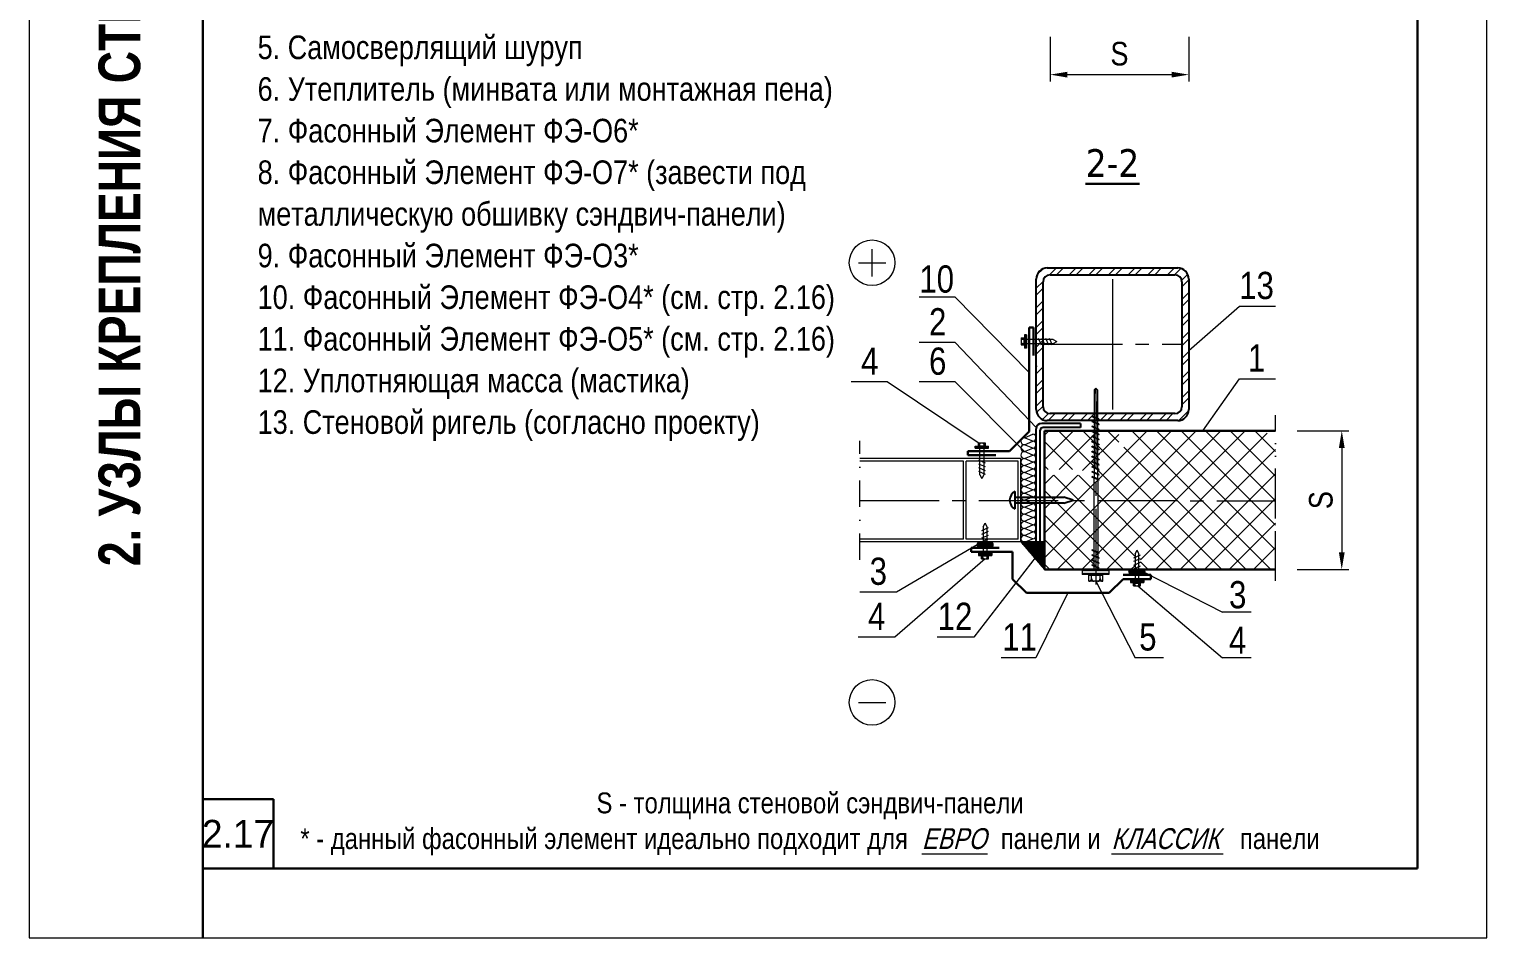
# Model space of a CAD drawing. Extents: x 5821 to 16321, y -13531 to 5774.
# Drawn here: x 12121 to 13171, y 2061 to 2716 of the extents above; entities that cross this region are included whole.
import ezdxf
from ezdxf.enums import TextEntityAlignment as Align

# ---------------------------------------------------------------- set-up
doc = ezdxf.new("R2010")
doc.units = 0
doc.header["$LTSCALE"] = 3
for name, pattern in [('ACAD_ISO13W100', [36, 12, -3, 12, -3, 0, -3, 0, -3]), ('CENTER2', [28.575, 19.05, -3.175, 3.175, -3.175]), ('DASHDOT2', [12.7, 6.35, -3.175, 0, -3.175])]:
    doc.linetypes.add(name, pattern=pattern)
doc.layers.get('0').update_dxf_attribs({"linetype": 'CONTINUOUS', "lineweight": 30})
for name, color, linetype, lineweight in [('Logo', 1, 'CONTINUOUS', 9), ('new_fill', 8, 'CONTINUOUS', 13), ('OKNO', 254, 'CONTINUOUS', 13), ('RAZMER', 7, 'CONTINUOUS', 9), ('Нащельники', 1, 'CONTINUOUS', 30), ('Саморезы', 7, 'CONTINUOUS', 13)]:
    doc.layers.add(name, color=color, linetype=linetype, lineweight=lineweight)
doc.layers.add('Прогон', color=7, linetype='CONTINUOUS')
doc.styles.add('LOGO', font='HATTEN.TTF')
doc.styles.get("Standard").update_dxf_attribs({"font": 'TAHOMA.TTF'})
doc.styles.add('style1', font='ARIALN.TTF')
doc.styles.add('style2', font='impact.TTF')
doc.styles.add('курсив', font='ARIAL.TTF', dxfattribs={"width": 0.8, "oblique": 15})

# ---------------------------------------------------------------- blocks, each defined once
blk = doc.blocks.new('саморез4')
at = {"layer": 'new_fill'}
blk.add_hatch(color=254, dxfattribs=at).paths.add_polyline_path([(-2.4, -9.4), (0, -9.4), (0, 9.8), (-2.4, 9.8)])
at = {"layer": 'Саморезы', "ltscale": 150}
for p, q in [((-7.9, 5), (-3.1, 5)), ((-7.9, -5), (-7.9, 5)), ((-5.9, 3.1), (-3.1, 3.1)), ((-3.8, -5), (-3.8, 5)), ((0, 9.8), (-3.1, 9.8)), ((-3.1, -9.4), (-3.1, 9.8)), ((-2.4, -9.4), (-2.4, 9.8)), ((0, -9.4), (0, 9.8)), ((64.9, 1.5), (0, 1.5)), ((1.3, -2.2), (3.4, 2.7)), ((1.9, -2.2), (4, 2.7)), ((3.7, 2.9), (3.4, 2.7)), ((3.7, 2.9), (4, 2.7)), ((4.9, -2.2), (7, 2.7)), ((5.5, -2.2), (7.6, 2.7)), ((7.3, 2.9), (7, 2.7)), ((7.3, 2.9), (7.6, 2.7)), ((8.6, -2.2), (10.7, 2.7)), ((9.2, -2.2), (11.3, 2.7)), ((11, 2.9), (10.7, 2.7)), ((11, 2.9), (11.3, 2.7)), ((12.2, -2.2), (14.3, 2.7)), ((12.8, -2.2), (14.9, 2.7)), ((14.6, 2.9), (14.3, 2.7)), ((14.6, 2.9), (14.9, 2.7)), ((64.9, -2.2), (67, 2.7)), ((65.6, -2.2), (67.7, 2.7)), ((67.3, 2.9), (67, 2.7)), ((130, 1.3), (67.1, 1.3)), ((67.3, 2.9), (67.7, 2.7)), ((68.6, -2.2), (70.7, 2.7)), ((69.2, -2.2), (71.3, 2.7)), ((71, 2.9), (70.7, 2.7)), ((71, 2.9), (71.3, 2.7)), ((72.2, -2.2), (74.3, 2.7)), ((72.8, -2.2), (74.9, 2.7)), ((74.6, 2.9), (74.3, 2.7)), ((74.6, 2.9), (74.9, 2.7)), ((75.8, -2.2), (77.9, 2.7)), ((76.4, -2.2), (78.5, 2.7)), ((78.2, 2.9), (77.9, 2.7)), ((78.2, 2.9), (78.5, 2.7)), ((79.5, -2.2), (81.5, 2.7)), ((80.1, -2.2), (82.2, 2.7)), ((81.9, 2.9), (81.5, 2.7)), ((81.9, 2.9), (82.2, 2.7)), ((83.1, -2.2), (85.2, 2.7)), ((83.7, -2.2), (85.8, 2.7)), ((85.5, 2.9), (85.2, 2.7)), ((85.5, 2.9), (85.8, 2.7)), ((86.7, -2.2), (88.8, 2.7)), ((87.3, -2.2), (89.4, 2.7)), ((89.1, 2.9), (88.8, 2.7)), ((89.1, 2.9), (89.4, 2.7)), ((90.3, -2.2), (92.4, 2.7)), ((90.9, -2.2), (93, 2.7)), ((92.7, 2.9), (92.4, 2.7)), ((92.7, 2.9), (93, 2.7)), ((94, -2.2), (96.1, 2.7)), ((94.6, -2.2), (96.7, 2.7)), ((96.4, 2.9), (96.1, 2.7)), ((96.4, 2.9), (96.7, 2.7)), ((97.6, -2.2), (99.7, 2.7)), ((98.2, -2.2), (100.3, 2.7)), ((100, 2.9), (99.7, 2.7)), ((100, 2.9), (100.3, 2.7)), ((101.2, -2.2), (103.3, 2.7)), ((101.8, -2.2), (103.9, 2.7)), ((103.6, 2.9), (103.3, 2.7)), ((103.6, 2.9), (103.9, 2.7)), ((104.8, -2.2), (106.9, 2.7)), ((105.5, -2.2), (107.6, 2.7)), ((107.2, 2.9), (106.9, 2.7)), ((107.2, 2.9), (107.6, 2.7)), ((108.5, -2.2), (110.6, 2.7)), ((109.1, -2.2), (111.2, 2.7)), ((110.9, 2.9), (110.6, 2.7)), ((110.9, 2.9), (111.2, 2.7)), ((130, 1.3), (131.2, 0)), ((-7.9, -5), (-3.1, -5)), ((-5.9, -3.1), (-3.1, -3.1)), ((0, -9.4), (-3.1, -9.4)), ((64.9, -1.5), (0, -1.5)), ((64.9, -1.5), (0, -1.5)), ((1.6, -2.4), (1.3, -2.2)), ((1.6, -2.4), (1.9, -2.2)), ((5.2, -2.4), (4.9, -2.2)), ((5.2, -2.4), (5.5, -2.2)), ((8.9, -2.4), (8.6, -2.2)), ((8.9, -2.4), (9.2, -2.2)), ((12.5, -2.4), (12.2, -2.2)), ((12.5, -2.4), (12.8, -2.2)), ((65.3, -2.4), (64.9, -2.2)), ((65.3, -2.4), (65.6, -2.2)), ((130, -1.3), (67.1, -1.3)), ((68.9, -2.4), (68.6, -2.2)), ((68.9, -2.4), (69.2, -2.2)), ((72.5, -2.4), (72.2, -2.2)), ((72.5, -2.4), (72.8, -2.2)), ((76.1, -2.4), (75.8, -2.2)), ((76.1, -2.4), (76.4, -2.2)), ((79.8, -2.4), (79.5, -2.2)), ((79.8, -2.4), (80.1, -2.2)), ((83.4, -2.4), (83.1, -2.2)), ((83.4, -2.4), (83.7, -2.2)), ((87, -2.4), (86.7, -2.2)), ((87, -2.4), (87.3, -2.2)), ((90.6, -2.4), (90.3, -2.2)), ((90.6, -2.4), (90.9, -2.2)), ((94.3, -2.4), (94, -2.2)), ((94.3, -2.4), (94.6, -2.2)), ((97.9, -2.4), (97.6, -2.2)), ((97.9, -2.4), (98.2, -2.2)), ((101.5, -2.4), (101.2, -2.2)), ((101.5, -2.4), (101.8, -2.2)), ((105.1, -2.4), (104.8, -2.2)), ((105.1, -2.4), (105.5, -2.2)), ((108.8, -2.4), (108.5, -2.2)), ((108.8, -2.4), (109.1, -2.2)), ((130, -1.3), (131.2, 0))]:
    blk.add_line(p, q, dxfattribs=at)
at = {"layer": 'Саморезы'}
for p, q in [((67.1, 1.3), (64.9, 1.5)), ((67.1, -1.3), (64.9, -1.5))]:
    blk.add_line(p, q, dxfattribs=at)
at = {"layer": 'Саморезы', "ltscale": 150}
for centre, radius, start, end in [((-5.9, 5.1), 2, 182.373, 269.9653), ((-5.9, 1.1), 2, 90.0347, 177.627), ((80.3, 1057.7), 1058.9, 271.592, 272.7554), ((-5.9, -1.1), 2, 182.373, 269.9653), ((-5.9, -5.1), 2, 90.0347, 177.627)]:
    blk.add_arc(centre, radius, start, end, dxfattribs=at)
blk = doc.blocks.new('truba')
at = {"layer": 'new_fill'}
h = blk.add_hatch(dxfattribs=at)
h.set_pattern_fill('STEEL', color=256, scale=80, style=0)
h.set_pattern_definition([(45, (-7937.103, -7695.11), (-7.071068, 7.071068), []), (45, (-7937.103, -7690.11), (-7.071068, 7.071068), [])])
h.paths.add_polyline_path([(-47, 55, 0.414214), (-55, 47), (-55, -10.8), (-50, -10.8), (-50, 45, -0.414214), (-45, 50), (45, 50, -0.414214), (50, 45), (50, -45, -0.414214), (45, -50), (5.8, -50), (5.8, -55), (47, -55, 0.414214), (55, -47), (55, 47, 0.414214), (47, 55)])
h.paths.add_polyline_path([(-45, -50, -0.414214), (-50, -45), (-50, -15.6), (-55, -15.6), (-55, -47, 0.414214), (-47, -55), (1.6, -55), (1.6, -50)], flags=16)
at = {"layer": 'Прогон'}
for p, q in [((-47, 55), (47, 55)), ((-55, -47), (-55, 47)), ((-50, -45), (-50, 45)), ((-45, 50), (45, 50)), ((50, 45), (50, -45)), ((55, 47), (55, -47)), ((45, -50), (-45, -50)), ((47, -55), (-47, -55))]:
    blk.add_line(p, q, dxfattribs=at)
for centre, radius, start, end in [((-47, 47), 8, 90, 180), ((47, 47), 8, 0, 90), ((-45, 45), 5, 90, 180), ((45, 45), 5, 0, 90), ((-47, -47), 8, 180, 270), ((-45, -45), 5, 180, 270), ((45, -45), 5, 270, 0), ((47, -47), 8, 270, 0)]:
    blk.add_arc(centre, radius, start, end, dxfattribs=at)
blk = doc.blocks.new('саморез1')
at = {"layer": 'new_fill'}
blk.add_hatch(color=254, dxfattribs=at).paths.add_polyline_path([(-1.2, -4.8), (0, -4.8), (0, 4.8), (-1.2, 4.8)])
at = {"layer": 'Саморезы', "ltscale": 150}
for p, q in [((-3.9, 2.6), (-1.5, 2.6)), ((-3.9, 2.6), (-3.9, -2.4)), ((-2.9, 1.7), (-1.5, 1.7)), ((-1.9, 2.6), (-1.9, -2.4)), ((0, 4.8), (-1.5, 4.8)), ((-1.5, 4.8), (-1.5, -4.8)), ((-1.2, 4.8), (-1.2, -4.8)), ((0, 4.8), (0, -4.8)), ((19.2, 1.4), (0, 1.4)), ((8.4, 2.4), (10.5, -2.4)), ((11.1, 2.4), (13.2, -2.4)), ((13.8, 2.4), (15.9, -2.4)), ((16.4, 2.4), (18.5, -2.4)), ((19.2, 1.4), (21.8, 0)), ((19.2, -1.4), (21.8, 0)), ((-3.9, -2.4), (-1.5, -2.4)), ((-2.9, -1.4), (-1.5, -1.4)), ((0, -4.8), (-1.5, -4.8)), ((0, -1.4), (19.2, -1.4))]:
    blk.add_line(p, q, dxfattribs=at)
for centre, start, end in [((-2.9, 2.7), 182.373, 269.9653), ((-2.9, 0.7), 90.0347, 177.627), ((-2.9, -0.4), 182.373, 269.9653), ((-2.9, -2.4), 90.0347, 177.627)]:
    blk.add_arc(centre, 1, start, end, dxfattribs=at)
blk = doc.blocks.new('дюбель')
at = {"layer": 'Прогон', "ltscale": 150}
for p, q in [((0, 41.7), (-2.1, 34.9)), ((-2.1, 0), (-2.1, 34.9)), ((2.1, 34.9), (0, 41.7)), ((2.1, 34.9), (2.1, 0)), ((6.3, 0), (-6.3, 0))]:
    blk.add_line(p, q, dxfattribs=at)
blk.add_arc((0, 2.7), 6.82, 203.6469, 336.3531, dxfattribs=at)

msp = doc.modelspace()

# ---------------------------------------------------------------- hatches: boundary and pattern name
at = {"layer": 'new_fill'}
h = msp.add_hatch(dxfattribs=at)
h.set_pattern_fill('ANSI37', color=256, scale=100, style=0)
h.set_pattern_definition([(45, (8775.492, -858.001), (-8.838835, 8.838835), []), (135, (8775.492, -858.001), (-8.838835, -8.838835), [])])
h.paths.add_polyline_path([(13018.95, 2414.14, 0.4142136), (13006.45, 2426.64), (12910.13, 2426.64), (12910.13, 2414.74), (12905.93, 2414.74), (12905.93, 2426.64), (12852.45, 2426.64), (12852.45, 2398.74), (12878.83, 2398.74), (12881.51, 2396.64), (12878.83, 2394.54), (12852.45, 2394.54), (12852.45, 2326.64), (12917.42, 2326.64), (12917.42, 2336.98), (12921.62, 2336.98), (12921.62, 2326.64), (13018.95, 2326.64)])
h = msp.add_hatch(dxfattribs=at)
h.set_pattern_fill('NET3', color=256, scale=10, style=0)
h.set_pattern_definition([(0, (7725.4922, -823.0011), (0, 1.25), []), (60, (7725.4922, -823.0011), (-1.08253175, 0.625), []), (120, (7725.4922, -823.0011), (-1.08253175, -0.625), [])])
h.paths.add_polyline_path([(12805.8, 2346.64, 0.8822737), (12805.8, 2342.31), (12807.64, 2342.31), (12807.64, 2346.64)])
h.paths.add_polyline_path([(12807.64, 2346.64), (12807.64, 2342.31), (12811.84, 2342.31), (12811.84, 2346.64)])
h.paths.add_polyline_path([(12813.69, 2346.64), (12811.84, 2346.64), (12811.84, 2342.31), (12813.69, 2342.31, 0.8822737)])
h = msp.add_hatch(dxfattribs=at)
h.set_pattern_fill('NET3', color=256, scale=10, style=0)
h.set_pattern_definition([(0, (4483.4723, -4541.3822), (0, 1.25), []), (60, (4483.4723, -4541.3822), (-1.08253175, 0.625), []), (120, (4483.4723, -4541.3822), (-1.08253175, -0.625), [])])
h.paths.add_polyline_path([(12852.45, 2346.6), (12838.75, 2346.6), (12837.96, 2346.27, -0.1300187), (12836.73, 2346.6), (12835.45, 2346.6), (12852.45, 2326.64)])
h = msp.add_hatch(dxfattribs=at)
h.set_pattern_fill('NET3', color=256, scale=10, style=0)
h.set_pattern_definition([(0, (7725.4922, -803.0011), (0, 1.25), []), (60, (7725.4922, -803.0011), (-1.08253175, 0.625), []), (120, (7725.4922, -803.0011), (-1.08253175, -0.625), [])])
h.paths.add_polyline_path([(12917.02, 2326.64), (12915.17, 2326.64, 0.975861), (12915.17, 2322.76), (12917.02, 2322.76)])
h.paths.add_polyline_path([(12917.02, 2322.76), (12921.22, 2322.76), (12921.22, 2326.64), (12917.02, 2326.64)])
h.paths.add_polyline_path([(12921.22, 2322.76), (12923.06, 2322.76, 0.975861), (12923.06, 2326.64), (12921.22, 2326.64)])

# ---------------------------------------------------------------- linework, layer by layer
at = {"color": 1}
for p, q in [((12246.09, 3473.41), (12246.09, 2061.26)), ((13121.09, 3473.41), (13121.09, 2111.26)), ((12246.09, 2161.26), (12297.01, 2161.26)), ((12297.01, 2161.26), (12297.01, 2111.26)), ((12246.09, 2111.26), (13121.09, 2111.26))]:
    msp.add_line(p, q, dxfattribs=at)
for p, q in [((12881.9, 2604.54), (12921, 2604.54)), ((12852.45, 2326.64), (12852.45, 2426.64)), ((13018.95, 2426.64), (12852.45, 2426.64)), ((13018.95, 2326.64), (12852.45, 2326.64))]:
    msp.add_line(p, q)
at = {"layer": 'Logo'}
for p, q in [((12764.07, 2121.69), (12811.31, 2121.69)), ((12900.69, 2121.69), (12981.14, 2121.69))]:
    msp.add_line(p, q, dxfattribs=at)
at = {"layer": 'new_fill'}
for p, q in [((12837.98, 2421.57), (12843.98, 2424.07)), ((12843.98, 2419.07), (12837.98, 2421.57)), ((12837.98, 2416.57), (12843.98, 2419.07)), ((12843.98, 2414.07), (12837.98, 2416.57)), ((12837.98, 2411.57), (12843.98, 2414.07)), ((12843.98, 2409.07), (12837.98, 2411.57)), ((12837.98, 2406.57), (12843.98, 2409.07)), ((12843.98, 2404.07), (12837.98, 2406.57)), ((12837.98, 2401.57), (12843.98, 2404.07)), ((12843.98, 2399.07), (12837.98, 2401.57)), ((12837.98, 2396.57), (12843.98, 2399.07)), ((12843.98, 2394.07), (12837.98, 2396.57)), ((12837.98, 2391.57), (12843.98, 2394.07)), ((12843.98, 2389.07), (12837.98, 2391.57)), ((12837.98, 2386.57), (12843.98, 2389.07)), ((12843.98, 2384.07), (12837.98, 2386.57)), ((12837.98, 2381.57), (12843.98, 2384.07)), ((12843.98, 2379.07), (12837.98, 2381.57)), ((12837.98, 2376.57), (12843.98, 2379.07)), ((12843.98, 2374.07), (12837.98, 2376.57)), ((12837.98, 2371.57), (12843.98, 2374.07)), ((12843.98, 2369.07), (12837.98, 2371.57)), ((12837.98, 2366.57), (12843.98, 2369.07)), ((12843.98, 2364.07), (12837.98, 2366.57)), ((12837.98, 2361.57), (12843.98, 2364.07)), ((12843.96, 2358.77), (12837.96, 2361.27)), ((12837.96, 2356.27), (12843.96, 2358.77)), ((12843.96, 2353.77), (12837.96, 2356.27)), ((12837.96, 2351.27), (12843.96, 2353.77)), ((12852.45, 2346.6), (12835.45, 2346.6)), ((12835.45, 2346.6), (12852.45, 2326.64)), ((12843.96, 2348.77), (12837.96, 2351.27)), ((12837.96, 2346.27), (12843.96, 2348.77))]:
    msp.add_line(p, q, dxfattribs=at)
for centre, start, end in [((12837.98, 2419.07), 90, 180), ((12837.98, 2419.07), 180, 270), ((12837.98, 2414.07), 90, 180), ((12843.98, 2421.57), 270, 90), ((12843.98, 2416.57), 270, 90), ((12837.98, 2414.07), 180, 270), ((12837.98, 2409.07), 90, 180), ((12837.98, 2409.07), 180, 270), ((12837.98, 2404.07), 90, 180), ((12843.98, 2411.57), 270, 90), ((12843.98, 2406.57), 270, 90), ((12837.98, 2404.07), 180, 270), ((12837.98, 2399.07), 90, 180), ((12837.98, 2399.07), 180, 270), ((12837.98, 2394.07), 90, 180), ((12837.98, 2394.07), 180, 270), ((12843.98, 2401.57), 270, 90), ((12843.98, 2396.57), 270, 90), ((12843.98, 2396.57), 270, 0), ((12843.98, 2391.57), 270, 90), ((12837.98, 2389.07), 90, 180), ((12837.98, 2389.07), 180, 270), ((12837.98, 2384.07), 90, 180), ((12837.98, 2384.07), 180, 270), ((12843.98, 2386.57), 270, 90), ((12843.98, 2381.57), 270, 90), ((12837.98, 2379.07), 90, 180), ((12837.98, 2379.07), 180, 270), ((12837.98, 2374.07), 90, 180), ((12837.98, 2374.07), 180, 270), ((12843.98, 2376.57), 270, 90), ((12843.98, 2371.57), 270, 90), ((12837.98, 2369.07), 90, 180), ((12837.98, 2369.07), 180, 270), ((12837.98, 2364.07), 90, 180), ((12837.98, 2364.07), 180, 270), ((12843.98, 2366.57), 270, 90), ((12843.98, 2361.57), 353.1079, 90), ((12837.96, 2358.77), 90, 180), ((12837.96, 2358.77), 180, 270), ((12837.96, 2353.77), 90, 180), ((12837.96, 2353.77), 180, 270), ((12843.96, 2361.27), 270, 0), ((12843.96, 2356.27), 270, 90), ((12843.96, 2351.27), 270, 90), ((12837.96, 2348.77), 90, 180), ((12837.96, 2348.77), 180, 270)]:
    msp.add_arc(centre, 2.5, start, end, dxfattribs=at)
at = {"layer": 'OKNO'}
for p, q in [((12835.45, 2406.6), (12719.38, 2406.6)), ((12794.03, 2404.6), (12719.38, 2404.6)), ((12794.03, 2348.6), (12794.03, 2404.6)), ((12833.45, 2404.6), (12796.03, 2404.6)), ((12796.03, 2348.6), (12796.03, 2404.6)), ((12833.45, 2348.6), (12833.45, 2404.6)), ((12835.45, 2346.6), (12835.45, 2406.6)), ((12794.03, 2348.6), (12719.38, 2348.6)), ((12835.45, 2346.6), (12719.38, 2346.6)), ((12833.45, 2348.6), (12796.03, 2348.6))]:
    msp.add_line(p, q, dxfattribs=at)
at = {"layer": 'RAZMER'}
for p, q in [((12856.45, 2710.46), (12856.45, 2678.21)), ((12956.45, 2710.38), (12956.45, 2678.21)), ((12868.95, 2683.21), (12943.95, 2683.21)), ((12728.24, 2537.84), (12728.24, 2557.54)), ((12718.39, 2547.69), (12738.09, 2547.69)), ((12901.45, 2535.96), (12901.45, 2441.96)), ((12788.18, 2522.79), (12762.15, 2522.79)), ((12841.45, 2468.69), (12788.18, 2522.79)), ((12956.45, 2484.51), (12992.93, 2516.34)), ((12992.93, 2516.34), (13018.95, 2516.34)), ((12788.18, 2490.18), (12762.15, 2490.18)), ((12846.45, 2428.96), (12788.18, 2490.18)), ((12739.25, 2461.8), (12713.22, 2461.8)), ((12804.67, 2417.9), (12739.25, 2461.8)), ((12788.18, 2461.8), (12762.15, 2461.8)), ((12837.98, 2411.57), (12788.18, 2461.8)), ((12966.59, 2426.64), (12992.93, 2464.07)), ((12992.93, 2464.07), (13018.95, 2464.07)), ((13034.54, 2426.64), (13071.59, 2426.64)), ((13066.59, 2414.14), (13066.59, 2339.14)), ((12803.89, 2344.47), (12745.82, 2310.44)), ((12809.62, 2334.37), (12744.67, 2277.96)), ((12846.39, 2336.12), (12801.47, 2277.96)), ((12924.74, 2324.5), (12980.65, 2295.91)), ((13034.54, 2326.64), (13071.59, 2326.64)), ((12745.82, 2310.44), (12719.38, 2310.44)), ((12889.45, 2318.16), (12917.69, 2263.1)), ((12919.6, 2314.82), (12980.65, 2263.1)), ((12869.32, 2309.76), (12846.12, 2263.1)), ((13001.38, 2295.91), (12980.65, 2295.91)), ((12744.67, 2277.96), (12718.23, 2277.96)), ((12801.47, 2277.96), (12775.03, 2277.96)), ((12846.12, 2263.1), (12821.28, 2263.1)), ((12938.12, 2263.1), (12917.69, 2263.1)), ((13001.38, 2263.1), (12980.65, 2263.1)), ((12718.39, 2230.91), (12738.09, 2230.91))]:
    msp.add_line(p, q, dxfattribs=at)
at = {"layer": 'RAZMER', "linetype": 'CENTER2'}
for p, q in [((12851.45, 2488.96), (12951.45, 2488.96)), ((12889.45, 2456.05), (12889.45, 2315.86)), ((12719.38, 2376.48), (13018.95, 2376.19))]:
    msp.add_line(p, q, dxfattribs=at)
at = {"layer": 'RAZMER', "linetype": 'ACAD_ISO13W100'}
msp.add_line((13018.95, 2318.39), (13018.95, 2437.76), dxfattribs=at)
at = {"layer": 'RAZMER', "linetype": 'DASHDOT2'}
msp.add_line((12719.38, 2333.64), (12719.38, 2419.31), dxfattribs=at)
at = {"layer": 'RAZMER'}
msp.add_lwpolyline([(13171.09, 3546.26), (12121.09, 3546.26), (12121.09, 2061.26), (13171.09, 2061.26)], close=True, dxfattribs=at)
for centre in [(12728.24, 2547.69), (12728.24, 2230.91)]:
    msp.add_circle(centre, 16.39, dxfattribs=at)
for centre, radius, start, end in [((12806.07, 2344.47), 2.18, 97.15778, 262.84222), ((12813.42, 2344.47), 2.18, 277.15778, 82.84222), ((12915.22, 2324.7), 1.94, 91.39989, 268.60011), ((12923.02, 2324.7), 1.94, 271.39989, 88.60011)]:
    msp.add_arc(centre, radius, start, end, dxfattribs=at)
for points in [[(12868.95, 2685.29), (12868.95, 2681.12), (12856.45, 2683.21)], [(12943.95, 2685.29), (12943.95, 2681.12), (12956.45, 2683.21)], [(13064.51, 2414.14), (13068.68, 2414.14), (13066.59, 2426.64)], [(13064.51, 2339.14), (13068.68, 2339.14), (13066.59, 2326.64)]]:
    msp.add_solid(points, dxfattribs=at)
at = {"layer": 'Нащельники'}
for p, q in [((12844.45, 2500.96), (12841.45, 2500.96)), ((12841.45, 2500.96), (12841.45, 2426.1)), ((12844.45, 2480.96), (12844.45, 2500.96)), ((12827.31, 2411.96), (12841.45, 2426.1)), ((12797.31, 2408.96), (12797.31, 2411.96)), ((12827.31, 2411.96), (12797.31, 2411.96)), ((12817.31, 2408.96), (12797.31, 2408.96)), ((12819.74, 2342.31), (12799.74, 2342.31)), ((12799.74, 2342.31), (12799.74, 2339.31)), ((12799.74, 2339.31), (12829.52, 2339.31)), ((12829.52, 2339.31), (12829.52, 2319.76)), ((12909.12, 2322.76), (12929.12, 2322.76)), ((12929.12, 2322.76), (12929.12, 2319.76)), ((12839.52, 2309.76), (12829.52, 2319.76)), ((12899.12, 2309.76), (12909.12, 2319.76)), ((12909.12, 2319.76), (12929.12, 2319.76)), ((12839.52, 2309.76), (12899.12, 2309.76))]:
    msp.add_line(p, q, dxfattribs=at)
at = {"layer": 'Прогон'}
for p, q in [((12846.45, 2346.6), (12846.45, 2427.96)), ((12849.45, 2346.6), (12849.45, 2426.96)), ((12878.45, 2431.96), (12850.45, 2431.96)), ((12878.45, 2428.96), (12851.45, 2428.96)), ((12878.45, 2431.96), (12878.45, 2428.96)), ((12846.45, 2346.6), (12849.45, 2346.6))]:
    msp.add_line(p, q, dxfattribs=at)
for centre, radius in [((12850.45, 2427.96), 4), ((12851.45, 2426.96), 2)]:
    msp.add_arc(centre, radius, 90, 180, dxfattribs=at)

# ---------------------------------------------------------------- block references
at = {"layer": 'new_fill'}
msp.add_blockref('truba', (12901.45, 2488.96), dxfattribs=at)
at = {"layer": 'Саморезы'}
msp.add_blockref('саморез1', (12839.45, 2490.96), dxfattribs=at)
for name, p, rotation in [('саморез4', (12889.45, 2326.04), 90), ('дюбель', (12831.45, 2376.6), 270), ('саморез1', (12809.74, 2338.31), 90), ('саморез1', (12919.12, 2318.76), 90)]:
    msp.add_blockref(name, p, dxfattribs=dict(at, rotation=rotation))
at = {"layer": 'Саморезы', "xscale": -1, "rotation": 90}
msp.add_blockref('саморез1', (12807.31, 2413.96), dxfattribs=at)

# ---------------------------------------------------------------- texts
at = {"style": 'style1'}
for s, height, p in [('5. Самосверлящий шуруп', 17, (12285.69, 2694.38)), ('6. Утеплитель (минвата или монтажная пена)', 17, (12285.69, 2664.38)), ('7. Фасонный Элемент ФЭ-О6*', 17, (12285.69, 2634.38)), ('8. Фасонный Элемент ФЭ-О7* (завести под', 17, (12285.69, 2604.38)), ('металлическую обшивку сэндвич-панели)', 17, (12285.69, 2574.38)), ('9. Фасонный Элемент ФЭ-О3*', 17, (12285.69, 2544.38)), ('10', 19.612, (12762.33, 2526.14)), ('10. Фасонный Элемент ФЭ-О4* (см. стр. 2.16)', 17, (12285.69, 2514.38)), ('2', 19.61, (12769.29, 2495.35)), ('11. Фасонный Элемент ФЭ-О5* (см. стр. 2.16)', 17, (12285.69, 2484.38)), ('4', 19.61, (12720.36, 2466.97)), ('6', 19.61, (12769.29, 2466.97)), ('12. Уплотняющая масса (мастика)', 17, (12285.69, 2454.38)), ('13. Стеновой ригель (согласно проекту)', 17, (12285.69, 2424.38)), ('3', 19.61, (12726.52, 2315.62)), ('3', 19.61, (12985.39, 2298.71)), ('4', 19.61, (12725.37, 2283.13)), ('12', 19.612, (12775.5, 2283.13)), ('11', 19.612, (12822.05, 2268.28)), ('5', 19.61, (12920.67, 2268.28)), ('4', 19.61, (12985.39, 2265.9))]:
    msp.add_text(s, height=height, dxfattribs=at).set_placement(p)
msp.add_text('2-2', height=20).set_placement((12901.45, 2609.54), align=Align.CENTER)
for s, height, p in [('13', 19.612, (13005.21, 2521.52)), ('1', 19.61, (13005.21, 2469.25)), ('S - толщина стеновой сэндвич-панели', 15, (12683.59, 2151)), ('* - данный фасонный элемент идеально подходит для              панели и                     панели', 15, (12683.59, 2125.26))]:
    msp.add_text(s, height=height, dxfattribs=at).set_placement(p, align=Align.CENTER)
at = {"color": 1, "style": 'курсив', "oblique": 15, "width": 0.8}
for s, p in [('ЕВРО', (12787.41, 2125.26)), ('КЛАССИК', (12939.7, 2125.26))]:
    msp.add_text(s, height=15, dxfattribs=at).set_placement(p, align=Align.CENTER)
at = {"layer": 'new_fill', "style": 'style2'}
msp.add_text('2. УЗЛЫ КРЕПЛЕНИЯ СТЕНОВЫХ СЭНДВИЧ-ПАНЕЛЕЙ', height=30, rotation=90, dxfattribs=at).set_placement((12186.09, 2767.33), align=Align.MIDDLE_CENTER)
at = {"layer": 'new_fill', "style": 'LOGO'}
msp.add_text('2.17', height=20, dxfattribs=at).set_placement((12271.55, 2136.26), align=Align.MIDDLE_CENTER)
at = {"layer": 'RAZMER', "insert": (12906.45, 2698.21), "char_height": 17, "attachment_point": 5, "style": 'style1'}
msp.add_mtext('\\A1;S', dxfattribs=at)
at = {"layer": 'RAZMER', "insert": (13051.59, 2376.64), "char_height": 17, "attachment_point": 5, "rotation": 90, "style": 'style1'}
msp.add_mtext('\\A1;S', dxfattribs=at)

doc.saveas('drawing.dxf')
